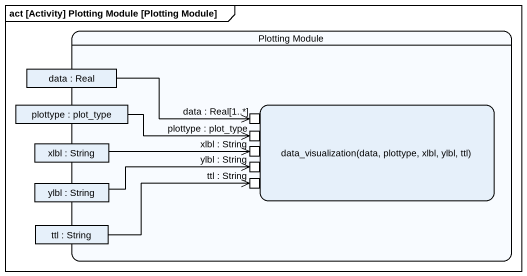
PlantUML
@startuml
mainframe act [Activity] Plotting Module [Plotting Module]
hide empty description
state "Plotting Module" as Plotting_Module {
  state "data : Real" as data <<object>>
  state "plottype : plot_type" as plottype <<object>>
  state "data_visualization(data, plottype, xlbl, ylbl, ttl)" as data_visualization_data {
    state "data : Real[1..*]" as data_Real_1 <<inputPin>>
    state "plottype : plot_type" as plottype_plot_type <<inputPin>>
    state "xlbl : String" as xlbl_String <<inputPin>>
    state "ylbl : String" as ylbl_String <<inputPin>>
    state "ttl : String" as ttl_String <<inputPin>>
  }
  state "xlbl : String" as xlbl <<object>>
  state "ylbl : String" as ylbl <<object>>
  state "ttl : String" as ttl <<object>>
}
data -right-> data_Real_1
plottype -right-> plottype_plot_type
xlbl -right-> xlbl_String
ylbl -right-> ylbl_String
ttl -right-> ttl_String
@enduml
